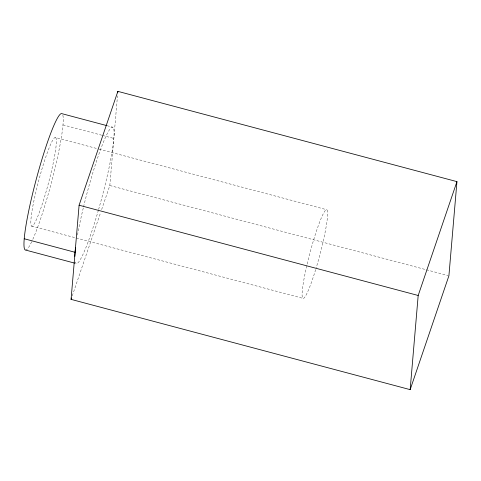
<?xml version="1.0" encoding="UTF-8"?>
<svg xmlns="http://www.w3.org/2000/svg" width="481" height="481" viewBox="0 0 481 481"><rect width="100%" height="100%" fill="white"/><g stroke="black" fill="none" stroke-linecap="round" stroke-linejoin="round"><path stroke-width="0.36" stroke-dasharray="2.4 1.8" d="M101.641 209.56L109.824 185.516L117.478 95.845M72.27 295.833L100.679 212.386M107.125 125.709L112.855 127.237M62.981 124.898L101.665 135.197M102.381 135.389L113.847 138.438M55.556 137.542A45.893 5.032 -75.1 0 1 41.51 206.307A45.893 5.032 -75.1 0 1 33.736 201.635A45.893 5.032 -75.1 0 1 55.556 137.542L98.352 148.936M99.074 149.128L326.827 209.752M109.824 185.516L425.679 269.594M426.406 269.793L448.19 275.589M31.65 226.112L302.916 298.328M83.538 206.896A70.605 7.744 -75.1 0 1 112.548 127.122A70.605 7.744 -75.1 0 1 98.611 209.433M98.407 210.137A70.605 7.744 -75.1 0 1 75.216 262.007M77.525 235.023A70.605 7.744 -75.1 0 1 83.369 207.6M62.849 115.187A70.605 7.744 -75.1 0 1 54.179 171.735A70.605 7.744 -75.1 0 1 31.932 241.24M31.662 241.811A70.605 7.744 -75.1 0 1 25.697 250.084M315.674 269.558A45.893 5.032 -75.1 0 1 303.367 282.672A45.893 5.032 -75.1 0 1 325.342 210.468A45.893 5.032 -75.1 0 1 316.113 268.109"/><path stroke-width="0.72" d="M71.068 299.368L79.1 205.219L117.863 91.36L456.95 181.632L448.911 275.781L410.155 389.64L71.068 299.368L71.549 297.955M117.737 92.857L117.863 91.36M410.155 389.64L418.187 295.484L456.95 181.632M106.409 125.517L61.995 113.696A70.605 7.744 -75.1 0 0 36.694 177.675A70.605 7.744 -75.1 0 0 25.21 249.958L74.639 263.119M79.1 205.219L418.187 295.484M24.224 238.756L75.084 252.297M74.838 256.361A70.605 7.744 -75.1 0 1 75.577 247.619"/></g></svg>
